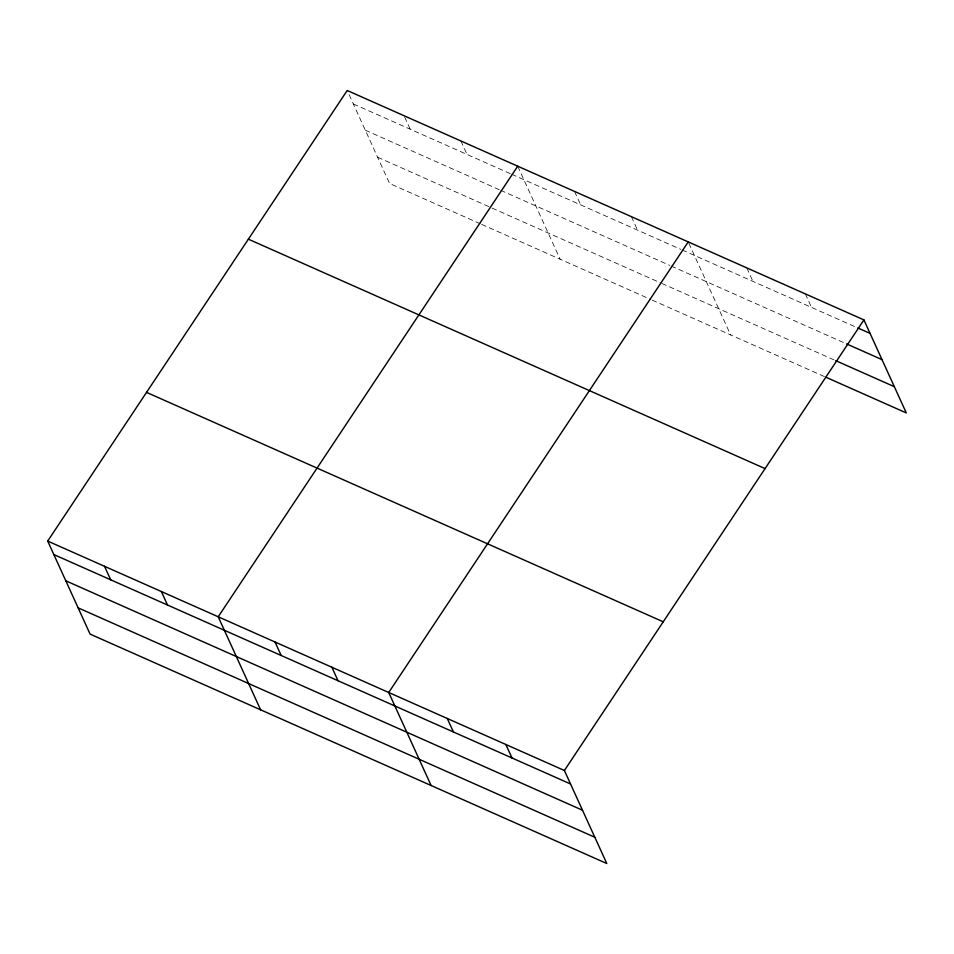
<?xml version="1.0" encoding="UTF-8"?>
<svg xmlns="http://www.w3.org/2000/svg" width="954" height="954" viewBox="0 0 954 954"><rect width="100%" height="100%" fill="white"/><g stroke="black" fill="none" stroke-linecap="round" stroke-linejoin="round"><path stroke-width="0.72" stroke-dasharray="4.77 3.58" d="M353.35 103.962L510.33 173.664M511.69 174.26L680.846 249.376M682.193 249.972L856.43 327.341M365.322 130.209L499.288 189.703M500.647 190.299L669.803 265.403M671.151 266.011L845.244 343.309M377.641 157.255L660.466 282.837M661.826 283.433L834.416 360.075M480.267 223.761L389.602 183.502L347.208 90.487M481.627 224.357L650.783 299.473M652.131 300.069L824.59 376.639M805.355 293.904L811.496 307.379M746.791 267.907L752.933 281.382M688.848 243.246L730.621 334.926M631.393 216.665L637.534 230.141M574.558 191.432L580.7 204.907M517.724 166.199L560.117 259.214M460.889 140.953L467.031 154.441M404.663 117.068L410.196 129.195"/><path stroke-width="1.43" d="M47.7 541.073L564.398 770.498L606.792 863.513L90.093 634.1L47.7 541.073L347.208 90.487L863.907 319.9L906.3 412.927L825.949 377.247M517.724 166.199L218.216 616.785L260.597 709.8M688.228 241.899L388.719 692.497L431.113 785.512M564.398 770.498L863.907 319.9M857.801 327.937L870.048 333.387M846.603 343.917L882.009 359.634M835.776 360.672L894.339 386.68M248.374 239.18L765.072 468.605M146.534 392.38L663.233 621.805M53.841 554.56L570.54 783.973M65.802 580.807L582.5 810.22M78.133 607.841L594.831 837.266M505.835 744.49L511.976 757.977M447.283 718.493L453.424 731.968M331.885 667.251L338.026 680.739M275.05 642.018L281.191 655.505M161.369 591.552L167.51 605.027M104.535 566.306L110.676 579.793"/></g></svg>
